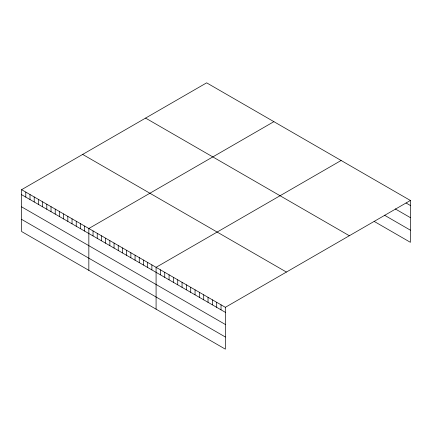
<?xml version="1.0" encoding="UTF-8"?>
<svg xmlns="http://www.w3.org/2000/svg" width="432" height="432" viewBox="0 0 432 432"><rect width="100%" height="100%" fill="white"/><g stroke="black" fill="none" stroke-linecap="round" stroke-linejoin="round"><path stroke-width="0.65" d="M21.6 189.675L225.358 307.314L225.358 349.159L21.6 231.52L21.6 189.675L206.642 82.841L410.4 200.48L410.4 242.325L374.139 221.389M273.883 121.662L88.841 228.496L88.841 270.34M341.123 160.483L156.082 267.316L156.082 309.161M225.358 307.314L410.4 200.48M406.069 203.002L410.4 205.502M395.248 208.904L410.4 217.652M384.421 215.174L410.4 230.175M145.579 118.098L349.337 235.732M82.663 154.418L286.421 272.057M21.6 194.697L225.358 312.336M21.6 206.847L225.358 324.486M21.6 219.37L225.358 337.009M221.027 304.814L221.027 309.836M216.697 302.314L216.697 307.336M212.366 299.813L212.366 304.835M208.035 297.313L208.035 302.335M203.71 294.813L203.71 299.835M199.379 292.313L199.379 297.335M195.048 289.813L195.048 294.835M190.717 287.312L190.717 292.334M186.386 284.812L186.386 289.834M182.056 282.317L182.056 287.334M177.73 279.817L177.73 284.834M173.399 277.317L173.399 282.339M169.069 274.817L169.069 279.839M164.738 272.317L164.738 277.339M160.407 269.816L160.407 274.838M151.875 264.892L151.875 269.914M147.674 262.462L147.674 267.484M143.473 260.037L143.473 265.059M139.271 257.612L139.271 262.634M135.065 255.182L135.065 260.204M130.864 252.758L130.864 257.78M126.662 250.333L126.662 255.355M122.461 247.903L122.461 252.925M118.255 245.479L118.255 250.501M114.053 243.054L114.053 248.076M109.852 240.629L109.852 245.646M105.651 238.199L105.651 243.221M101.444 235.775L101.444 240.797M97.243 233.35L97.243 238.367M93.042 230.92L93.042 235.942M84.64 226.071L84.64 231.093M80.433 223.641L80.433 228.663M76.232 221.216L76.232 226.238M72.031 218.792L72.031 223.814M67.829 216.362L67.829 221.384M63.623 213.937L63.623 218.959M59.422 211.513L59.422 216.535M55.22 209.088L55.22 214.105M51.019 206.658L51.019 211.68M46.813 204.233L46.813 209.255M42.611 201.809L42.611 206.825M38.41 199.379L38.41 204.401M34.209 196.954L34.209 201.976M30.002 194.53L30.002 199.552M25.801 192.1L25.801 197.122"/></g></svg>
